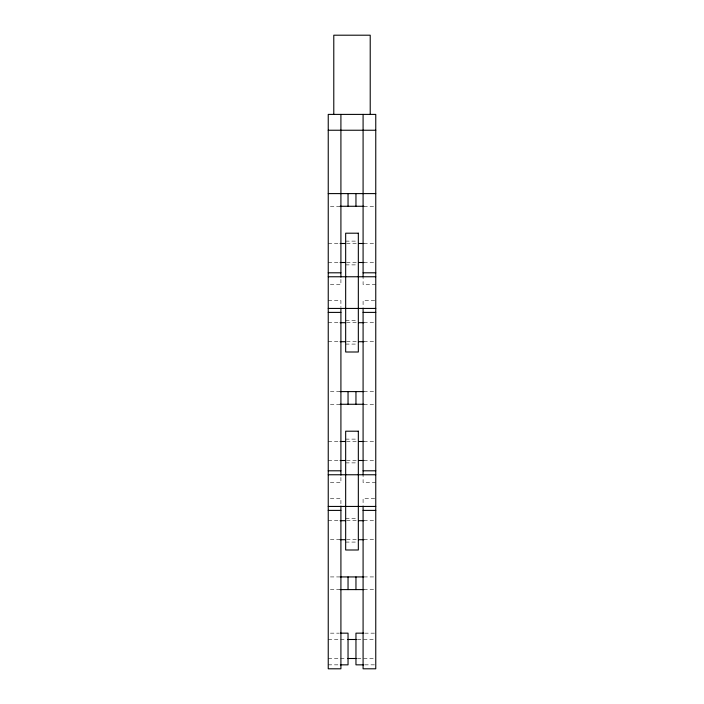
<?xml version="1.0" encoding="UTF-8"?>
<svg xmlns="http://www.w3.org/2000/svg" width="704" height="704" viewBox="0 0 704 704"><rect width="100%" height="100%" fill="white"/><g stroke="black" fill="none" stroke-linecap="round" stroke-linejoin="round"><path stroke-width="0.53" stroke-dasharray="3.52 2.64" d="M330.396 206.272L340.12 206.272M363.88 206.272L375.76 206.272M345.664 241.12L357.28 241.12M328.24 243.496L340.12 243.496M346.597 243.496L357.403 243.496M363.88 243.496L374.678 243.496M328.24 262.504L340.12 262.504M346.597 262.504L357.403 262.504M363.88 262.504L374.678 262.504M345.664 264.88L357.28 264.88M330.352 284.68L340.912 284.68L340.912 278.203M375.76 284.68L363.088 284.68L363.088 278.203M328.24 300.52L340.912 300.52L340.912 306.997M374.704 300.52L363.088 300.52L363.088 306.997M345.664 320.32L357.28 320.32M328.24 322.696L340.12 322.696M346.597 322.696L357.403 322.696M363.88 322.696L374.678 322.696M328.24 341.704L340.12 341.704M346.597 341.704L357.403 341.704M363.88 341.704L374.678 341.704M345.664 344.08L357.28 344.08M330.396 391.6L340.12 391.6M363.88 391.6L375.76 391.6M330.396 404.272L340.12 404.272M363.88 404.272L375.76 404.272M345.664 439.12L357.28 439.12M328.24 441.496L340.12 441.496M346.597 441.496L357.403 441.496M363.88 441.496L374.678 441.496M328.24 460.504L340.12 460.504M346.597 460.504L357.403 460.504M363.88 460.504L374.678 460.504M345.664 462.88L357.28 462.88M330.352 482.68L340.912 482.68L340.912 476.203M375.76 482.68L363.088 482.68L363.088 476.203M330.352 498.52L340.912 498.52L340.912 504.997M374.704 498.52L363.088 498.52L363.088 504.997M345.664 518.32L357.28 518.32M328.24 520.696L340.12 520.696M346.597 520.696L357.403 520.696M363.88 520.696L374.678 520.696M330.396 539.704L340.12 539.704M346.597 539.704L357.403 539.704M363.88 539.704L374.678 539.704M345.664 542.08L357.28 542.08M330.396 576.928L340.12 576.928M363.88 576.928L375.76 576.928M330.396 589.6L340.12 589.6M363.88 589.6L375.76 589.6M330.44 633.16L339.24 633.16M364.76 633.16L374.66 633.16M328.24 639.496L346.597 639.496M357.403 639.496L374.678 639.496M328.24 658.504L346.597 658.504M357.403 658.504L374.678 658.504M328.24 664.84L339.24 664.84M364.76 664.84L374.66 664.84"/><path stroke-width="1.06" d="M328.24 130.24L375.76 130.24M328.24 193.6L375.76 193.6M340.12 206.272L363.88 206.272M340.12 243.496L345.523 243.496M358.477 243.496L363.88 243.496M340.12 262.504L345.523 262.504M358.477 262.504L363.88 262.504M328.24 272.8L340.912 272.8M363.088 272.8L375.76 272.8M328.24 276.76L375.76 276.76M328.24 308.44L375.76 308.44M328.24 312.4L340.912 312.4M363.088 312.4L375.76 312.4M340.12 322.696L345.523 322.696M358.477 322.696L363.88 322.696M340.12 341.704L345.523 341.704M358.477 341.704L363.88 341.704M340.12 391.6L363.88 391.6M340.12 404.272L363.88 404.272M340.12 441.496L345.523 441.496M358.477 441.496L363.88 441.496M340.12 460.504L345.523 460.504M358.477 460.504L363.88 460.504M328.24 470.8L340.912 470.8M363.088 470.8L375.76 470.8M328.24 474.76L375.76 474.76M328.24 506.44L375.76 506.44M328.24 510.4L340.912 510.4M363.088 510.4L375.76 510.4M340.12 520.696L345.523 520.696M358.477 520.696L363.88 520.696M340.12 539.704L345.523 539.704M358.477 539.704L363.88 539.704M340.34 576.928L363.66 576.928M340.12 589.6L363.88 589.6M340.34 633.16L348.04 633.16L348.04 664.84L340.34 664.84M363.66 633.16L355.96 633.16L355.96 664.84L363.66 664.84M347.679 639.496L356.321 639.496M347.679 658.504L356.321 658.504M370.216 114.4L370.216 35.2L333.784 35.2L333.784 114.4M363.088 114.4L363.088 277.121M363.088 308.079L363.088 475.121M363.088 506.079L363.088 668.8L375.76 668.8L375.76 114.4L328.24 114.4L328.24 668.8L340.912 668.8L340.912 506.079M355.96 193.6L355.96 206.272M355.96 391.6L355.96 404.272M355.96 576.928L355.96 589.6M348.04 193.6L348.04 206.272M348.04 391.6L348.04 404.272M348.04 576.928L348.04 589.6M340.912 114.4L340.912 277.121M340.912 308.079L340.912 475.121M358.336 233.2L345.664 233.2L345.664 352L358.336 352L358.336 233.2M358.336 431.2L345.664 431.2L345.664 550L358.336 550L358.336 431.2"/></g></svg>
